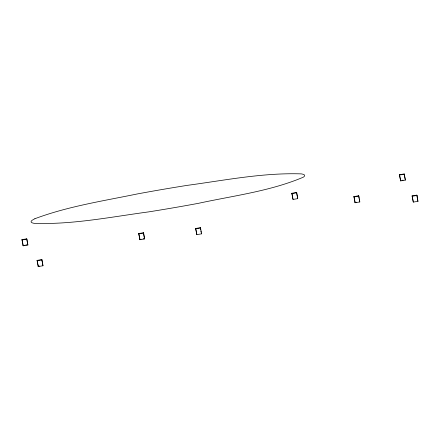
<?xml version="1.0" encoding="UTF-8"?>
<svg xmlns="http://www.w3.org/2000/svg" width="440" height="440" viewBox="0 0 440 440"><rect width="100%" height="100%" fill="white"/><g stroke="black" fill="none" stroke-linecap="round" stroke-linejoin="round"><path stroke-width="0.66" d="M22 239.641L26.692 238.832L26.879 239.14L27.874 245.009L23.183 245.812L22 239.641L23.183 245.812M399.471 174.74L404.162 173.932L404.349 174.24L405.345 180.103L400.653 180.912L399.471 174.74L400.653 180.912M291.858 193.27L296.543 192.462L296.736 192.77L297.732 198.632L293.04 199.441L291.858 193.27L293.04 199.441M22.193 239.943L26.879 239.14M292.05 193.573L296.736 192.77M399.663 175.043L404.349 174.24M22.99 245.509L24.332 245.278M25.674 245.047L27.011 244.816M401.803 180.373L403.145 180.147M138.754 233.552L143.446 232.744L143.632 233.052L144.628 238.915L139.937 239.723L138.754 233.552L139.937 239.723M353.947 196.581L358.633 195.773L358.826 196.081L359.816 201.944L355.13 202.752L353.947 196.581L355.13 202.752M138.947 233.855L143.632 233.052M354.134 196.884L358.826 196.081M195.668 228.481L200.36 227.673L200.547 227.981L201.542 233.844L196.851 234.652L195.668 228.481L196.851 234.652M195.861 228.784L200.547 227.981M139.744 239.415L141.086 239.184M143.094 238.843L144.436 238.612L144.628 238.915M354.937 202.444L356.279 202.219M37.098 260.392L41.784 259.589L41.976 259.892L42.971 265.76L38.28 266.569L37.098 260.392L38.28 266.569M412.126 195.932L416.818 195.129L417.01 195.431L418 201.3L413.309 202.103L412.126 195.932L413.309 202.103M37.29 260.7L41.976 259.892M412.319 196.24L417.01 195.431M38.088 266.261L39.43 266.03M405.345 180.103L404.162 173.932M417.808 200.992L418 201.3M359.629 201.641L359.816 201.944M297.732 198.632L296.543 192.462M201.35 233.541L201.542 233.844M42.971 265.76L41.784 259.589M27.874 245.009L26.692 238.832M416.818 195.129L417.698 200.343M358.633 195.773L359.073 198.38M359.299 199.683L359.519 200.987M200.36 227.673L200.69 229.631M200.91 230.934L201.13 232.238M143.446 232.744L144.436 238.612M34.92 218.702L32.461 220.066A111.551 8.949 -9.6 0 0 34.54 223.394C72.826 224.631 110.831 216.981 148.638 211.888A154.605 12.397 -9.6 0 0 198.374 203.34C233.481 195.707 270.034 191.274 303.298 177.199A111.551 8.949 -9.6 0 0 301.213 173.877C262.928 172.639 224.928 180.29 187.115 185.383A154.605 12.397 -9.6 0 0 137.385 193.93C103.015 200.998 67.898 206.36 34.92 218.702"/></g></svg>
